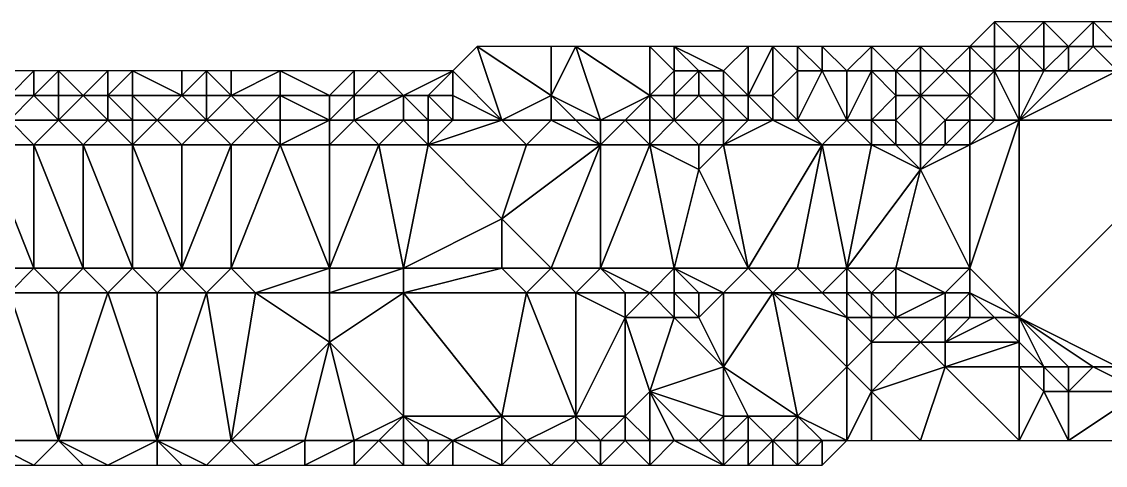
# Model space of a CAD drawing. Extents: x 2717.4 to 2787.5, y 1162.3 to 1174.9.
# Drawn here: x 2763.86 to 2778.82, y 1162.29 to 1168.41 of the extents above; entities that cross this region are included whole.
import ezdxf

# ---------------------------------------------------------------- set-up
doc = ezdxf.new("R2010")
doc.units = 0

msp = doc.modelspace()

# ---------------------------------------------------------------- linework, layer by layer
for points in [[(2776.95, 1168.07, 594.469), (2777.29, 1168.07, 595.691), (2777.29, 1168.41, 595.75)], [(2777.29, 1168.41, 595.75), (2777.63, 1168.07, 594.479), (2777.97, 1168.41, 595.754)], [(2777.29, 1168.41, 595.75), (2777.29, 1168.07, 595.691), (2777.63, 1168.07, 594.479)], [(2777.63, 1168.07, 594.479), (2777.97, 1168.07, 595.706), (2777.97, 1168.41, 595.754)], [(2778.31, 1168.07, 595.734), (2778.65, 1168.41, 595.749), (2777.97, 1168.41, 595.754)], [(2777.97, 1168.41, 595.754), (2777.97, 1168.07, 595.706), (2778.31, 1168.07, 595.734)], [(2778.31, 1168.07, 595.734), (2778.65, 1168.07, 595.763), (2778.65, 1168.41, 595.749)], [(2778.99, 1168.41, 595.746), (2778.65, 1168.41, 595.749), (2778.99, 1168.07, 594.558)], [(2778.65, 1168.41, 595.749), (2778.65, 1168.07, 595.763), (2778.99, 1168.07, 594.558)], [(2769.81, 1167.73, 595.732), (2770.49, 1167.05, 595.759), (2770.15, 1168.07, 595.798)], [(2770.15, 1168.07, 595.798), (2771.17, 1167.39, 595.971), (2771.17, 1168.07, 595.984)], [(2770.49, 1167.05, 595.759), (2771.17, 1167.39, 595.971), (2770.15, 1168.07, 595.798)], [(2771.17, 1168.07, 595.984), (2771.17, 1167.39, 595.971), (2771.51, 1168.07, 595.964)], [(2771.51, 1168.07, 595.964), (2771.17, 1167.39, 595.971), (2771.85, 1167.05, 595.959)], [(2771.51, 1168.07, 595.964), (2772.53, 1167.39, 595.961), (2772.53, 1168.07, 595.952)], [(2771.51, 1168.07, 595.964), (2771.85, 1167.05, 595.959), (2772.53, 1167.39, 595.961)], [(2772.53, 1168.07, 595.952), (2772.87, 1167.73, 595.956), (2772.87, 1168.07, 596.435)], [(2772.53, 1167.39, 595.961), (2772.87, 1167.73, 595.956), (2772.53, 1168.07, 595.952)], [(2772.87, 1168.07, 596.435), (2773.55, 1167.73, 596.424), (2773.89, 1168.07, 596.413)], [(2772.87, 1168.07, 596.435), (2773.21, 1167.73, 596.429), (2773.55, 1167.73, 596.424)], [(2772.87, 1168.07, 596.435), (2772.87, 1167.73, 595.956), (2773.21, 1167.73, 596.429)], [(2773.89, 1168.07, 596.413), (2773.55, 1167.73, 596.424), (2773.89, 1167.39, 596.428)], [(2774.23, 1168.07, 596.4), (2773.89, 1168.07, 596.413), (2773.89, 1167.39, 596.428)], [(2773.89, 1167.39, 596.428), (2774.23, 1167.39, 596.419), (2774.23, 1168.07, 596.4)], [(2774.23, 1168.07, 596.4), (2774.57, 1167.73, 595.276), (2774.57, 1168.07, 594.428)], [(2774.23, 1168.07, 596.4), (2774.23, 1167.39, 596.419), (2774.57, 1167.73, 595.276)], [(2774.57, 1168.07, 594.428), (2774.57, 1167.73, 595.276), (2774.91, 1167.73, 595.29)], [(2774.57, 1168.07, 594.428), (2774.91, 1167.73, 595.29), (2774.91, 1168.07, 594.429)], [(2774.91, 1167.73, 595.29), (2775.25, 1167.73, 595.312), (2774.91, 1168.07, 594.429)], [(2774.91, 1168.07, 594.429), (2775.25, 1167.73, 595.312), (2775.59, 1168.07, 594.431)], [(2775.59, 1168.07, 594.431), (2775.25, 1167.73, 595.312), (2775.59, 1167.73, 595.511)], [(2775.59, 1168.07, 594.431), (2775.59, 1167.73, 595.511), (2775.93, 1167.73, 595.711)], [(2775.59, 1168.07, 594.431), (2775.93, 1167.73, 595.711), (2776.27, 1168.07, 594.444)], [(2775.93, 1167.73, 595.711), (2776.27, 1167.73, 595.51), (2776.27, 1168.07, 594.444)], [(2776.27, 1168.07, 594.444), (2776.61, 1167.73, 595.485), (2776.95, 1168.07, 594.469)], [(2776.27, 1168.07, 594.444), (2776.27, 1167.73, 595.51), (2776.61, 1167.73, 595.485)], [(2776.61, 1167.73, 595.485), (2776.95, 1167.73, 595.35), (2776.95, 1168.07, 594.469)], [(2777.29, 1167.73, 597.455), (2777.29, 1168.07, 595.691), (2776.95, 1168.07, 594.469)], [(2776.95, 1168.07, 594.469), (2776.95, 1167.73, 595.35), (2777.29, 1167.73, 597.455)], [(2777.63, 1168.07, 594.479), (2777.29, 1168.07, 595.691), (2777.29, 1167.73, 597.455)], [(2777.29, 1167.73, 597.455), (2777.63, 1167.73, 597.461), (2777.63, 1168.07, 594.479)], [(2777.63, 1168.07, 594.479), (2777.63, 1167.73, 597.461), (2777.97, 1167.73, 594.583)], [(2777.97, 1167.73, 594.583), (2777.97, 1168.07, 595.706), (2777.63, 1168.07, 594.479)], [(2778.31, 1167.73, 597.472), (2778.31, 1168.07, 595.734), (2777.97, 1167.73, 594.583)], [(2778.31, 1168.07, 595.734), (2777.97, 1168.07, 595.706), (2777.97, 1167.73, 594.583)], [(2778.31, 1167.73, 597.472), (2778.65, 1168.07, 595.763), (2778.31, 1168.07, 595.734)], [(2778.99, 1167.73, 597.484), (2778.65, 1168.07, 595.763), (2778.31, 1167.73, 597.472)], [(2778.99, 1168.07, 594.558), (2778.65, 1168.07, 595.763), (2778.99, 1167.73, 597.484)], [(2763.69, 1167.39, 595.174), (2764.03, 1167.73, 595.581), (2763.35, 1167.73, 595.579)], [(2763.69, 1167.39, 595.174), (2764.03, 1167.39, 595.572), (2764.03, 1167.73, 595.581)], [(2764.03, 1167.73, 595.581), (2764.03, 1167.39, 595.572), (2764.37, 1167.73, 595.586)], [(2764.03, 1167.39, 595.572), (2764.37, 1167.39, 595.2), (2764.37, 1167.73, 595.586)], [(2764.37, 1167.73, 595.586), (2764.37, 1167.39, 595.2), (2764.71, 1167.39, 595.181)], [(2764.37, 1167.73, 595.586), (2764.71, 1167.39, 595.181), (2765.05, 1167.73, 595.593)], [(2765.05, 1167.73, 595.593), (2764.71, 1167.39, 595.181), (2765.05, 1167.39, 595.59)], [(2765.39, 1167.73, 595.595), (2765.05, 1167.73, 595.593), (2765.05, 1167.39, 595.59)], [(2765.05, 1167.39, 595.59), (2765.39, 1167.39, 595.591), (2765.39, 1167.73, 595.595)], [(2765.39, 1167.39, 595.591), (2766.07, 1167.39, 595.594), (2765.39, 1167.73, 595.595)], [(2766.07, 1167.39, 595.594), (2766.07, 1167.73, 595.598), (2765.39, 1167.73, 595.595)], [(2766.41, 1167.73, 595.599), (2766.07, 1167.39, 595.594), (2766.41, 1167.39, 595.595)], [(2766.41, 1167.73, 595.599), (2766.07, 1167.73, 595.598), (2766.07, 1167.39, 595.594)], [(2766.41, 1167.39, 595.595), (2766.75, 1167.39, 595.596), (2766.41, 1167.73, 595.599)], [(2766.75, 1167.39, 595.596), (2766.75, 1167.73, 595.601), (2766.41, 1167.73, 595.599)], [(2766.75, 1167.39, 595.596), (2767.43, 1167.39, 595.571), (2767.43, 1167.73, 595.579)], [(2767.43, 1167.73, 595.579), (2766.75, 1167.73, 595.601), (2766.75, 1167.39, 595.596)], [(2767.43, 1167.39, 595.571), (2768.11, 1167.39, 595.564), (2767.43, 1167.73, 595.579)], [(2767.43, 1167.73, 595.579), (2768.11, 1167.39, 595.564), (2768.45, 1167.73, 595.574)], [(2768.45, 1167.73, 595.574), (2768.11, 1167.39, 595.564), (2768.45, 1167.39, 595.57)], [(2768.45, 1167.73, 595.574), (2768.45, 1167.39, 595.57), (2768.79, 1167.73, 595.58)], [(2768.79, 1167.73, 595.58), (2768.45, 1167.39, 595.57), (2769.13, 1167.39, 595.621)], [(2768.79, 1167.73, 595.58), (2769.13, 1167.39, 595.621), (2769.81, 1167.73, 595.732)], [(2769.13, 1167.39, 595.621), (2769.47, 1167.39, 595.667), (2769.81, 1167.73, 595.732)], [(2769.47, 1167.39, 595.667), (2769.81, 1167.39, 595.728), (2769.81, 1167.73, 595.732)], [(2769.81, 1167.73, 595.732), (2769.81, 1167.39, 595.728), (2770.49, 1167.05, 595.759)], [(2772.87, 1167.39, 595.958), (2772.87, 1167.73, 595.956), (2772.53, 1167.39, 595.961)], [(2773.21, 1167.73, 596.429), (2772.87, 1167.73, 595.956), (2772.87, 1167.39, 595.958)], [(2773.21, 1167.73, 596.429), (2772.87, 1167.39, 595.958), (2773.21, 1167.39, 595.303)], [(2773.21, 1167.73, 596.429), (2773.21, 1167.39, 595.303), (2773.55, 1167.39, 595.313)], [(2773.55, 1167.73, 596.424), (2773.21, 1167.73, 596.429), (2773.55, 1167.39, 595.313)], [(2773.89, 1167.39, 596.428), (2773.55, 1167.73, 596.424), (2773.55, 1167.39, 595.313)], [(2774.57, 1167.73, 595.276), (2774.23, 1167.39, 596.419), (2774.57, 1167.05, 595.268)], [(2775.25, 1167.05, 595.3), (2774.91, 1167.73, 595.29), (2774.57, 1167.05, 595.268)], [(2774.91, 1167.73, 595.29), (2774.57, 1167.73, 595.276), (2774.57, 1167.05, 595.268)], [(2775.25, 1167.05, 595.3), (2775.25, 1167.73, 595.312), (2774.91, 1167.73, 595.29)], [(2775.59, 1167.05, 595.502), (2775.59, 1167.73, 595.511), (2775.25, 1167.05, 595.3)], [(2775.59, 1167.73, 595.511), (2775.25, 1167.73, 595.312), (2775.25, 1167.05, 595.3)], [(2775.59, 1167.73, 595.511), (2775.93, 1167.39, 595.691), (2775.93, 1167.73, 595.711)], [(2775.59, 1167.05, 595.502), (2775.93, 1167.39, 595.691), (2775.59, 1167.73, 595.511)], [(2776.27, 1167.39, 595.576), (2776.27, 1167.73, 595.51), (2775.93, 1167.73, 595.711)], [(2775.93, 1167.39, 595.691), (2776.27, 1167.39, 595.576), (2775.93, 1167.73, 595.711)], [(2776.61, 1167.73, 595.485), (2776.27, 1167.39, 595.576), (2776.95, 1167.39, 595.379)], [(2776.61, 1167.73, 595.485), (2776.27, 1167.73, 595.51), (2776.27, 1167.39, 595.576)], [(2776.95, 1167.39, 595.379), (2776.95, 1167.73, 595.35), (2776.61, 1167.73, 595.485)], [(2777.29, 1167.73, 597.455), (2776.95, 1167.73, 595.35), (2776.95, 1167.39, 595.379)], [(2776.95, 1167.39, 595.379), (2777.29, 1167.05, 597.469), (2777.29, 1167.73, 597.455)], [(2777.63, 1167.05, 597.475), (2777.63, 1167.73, 597.461), (2777.29, 1167.73, 597.455)], [(2777.29, 1167.73, 597.455), (2777.29, 1167.05, 597.469), (2777.63, 1167.05, 597.475)], [(2777.97, 1167.73, 594.583), (2777.63, 1167.73, 597.461), (2777.63, 1167.05, 597.475)], [(2778.31, 1167.73, 597.472), (2777.63, 1167.05, 597.475), (2778.99, 1167.73, 597.484)], [(2777.97, 1167.73, 594.583), (2777.63, 1167.05, 597.475), (2778.31, 1167.73, 597.472)], [(2777.63, 1167.05, 597.475), (2780.35, 1167.05, 597.523), (2778.99, 1167.73, 597.484)], [(2764.37, 1167.05, 595.193), (2764.03, 1167.39, 595.572), (2763.69, 1167.05, 595.276)], [(2763.69, 1167.05, 595.276), (2764.03, 1167.39, 595.572), (2763.69, 1167.39, 595.174)], [(2764.37, 1167.05, 595.193), (2764.37, 1167.39, 595.2), (2764.03, 1167.39, 595.572)], [(2765.05, 1167.05, 595.172), (2764.71, 1167.39, 595.181), (2764.37, 1167.05, 595.193)], [(2764.71, 1167.39, 595.181), (2764.37, 1167.39, 595.2), (2764.37, 1167.05, 595.193)], [(2765.05, 1167.39, 595.59), (2764.71, 1167.39, 595.181), (2765.05, 1167.05, 595.172)], [(2765.39, 1167.05, 595.174), (2765.05, 1167.39, 595.59), (2765.05, 1167.05, 595.172)], [(2765.39, 1167.05, 595.174), (2765.39, 1167.39, 595.591), (2765.05, 1167.39, 595.59)], [(2765.73, 1167.05, 595.187), (2766.07, 1167.39, 595.594), (2765.39, 1167.39, 595.591)], [(2765.73, 1167.05, 595.187), (2765.39, 1167.39, 595.591), (2765.39, 1167.05, 595.174)], [(2766.41, 1167.05, 595.184), (2766.07, 1167.39, 595.594), (2765.73, 1167.05, 595.187)], [(2766.41, 1167.39, 595.595), (2766.07, 1167.39, 595.594), (2766.41, 1167.05, 595.184)], [(2767.09, 1167.05, 595.223), (2766.75, 1167.39, 595.596), (2766.41, 1167.05, 595.184)], [(2766.41, 1167.05, 595.184), (2766.75, 1167.39, 595.596), (2766.41, 1167.39, 595.595)], [(2767.09, 1167.05, 595.223), (2767.43, 1167.39, 595.571), (2766.75, 1167.39, 595.596)], [(2767.43, 1167.05, 595.228), (2767.43, 1167.39, 595.571), (2767.09, 1167.05, 595.223)], [(2768.11, 1167.05, 595.239), (2768.11, 1167.39, 595.564), (2767.43, 1167.39, 595.571)], [(2768.11, 1167.05, 595.239), (2767.43, 1167.39, 595.571), (2767.43, 1167.05, 595.228)], [(2768.45, 1167.05, 595.244), (2768.45, 1167.39, 595.57), (2768.11, 1167.05, 595.239)], [(2768.45, 1167.39, 595.57), (2768.11, 1167.39, 595.564), (2768.11, 1167.05, 595.239)], [(2769.13, 1167.05, 595.237), (2769.13, 1167.39, 595.621), (2768.45, 1167.05, 595.244)], [(2769.13, 1167.39, 595.621), (2768.45, 1167.39, 595.57), (2768.45, 1167.05, 595.244)], [(2769.47, 1167.05, 595.986), (2769.47, 1167.39, 595.667), (2769.13, 1167.39, 595.621)], [(2769.47, 1167.05, 595.986), (2769.13, 1167.39, 595.621), (2769.13, 1167.05, 595.237)], [(2769.81, 1167.05, 595.91), (2769.47, 1167.39, 595.667), (2769.47, 1167.05, 595.986)], [(2769.81, 1167.05, 595.91), (2769.81, 1167.39, 595.728), (2769.47, 1167.39, 595.667)], [(2770.49, 1167.05, 595.759), (2769.81, 1167.39, 595.728), (2769.81, 1167.05, 595.91)], [(2771.17, 1167.05, 595.607), (2771.17, 1167.39, 595.971), (2770.49, 1167.05, 595.759)], [(2771.17, 1167.05, 595.607), (2771.51, 1167.05, 595.923), (2771.17, 1167.39, 595.971)], [(2771.17, 1167.39, 595.971), (2771.51, 1167.05, 595.923), (2771.85, 1167.05, 595.959)], [(2772.53, 1167.39, 595.961), (2771.85, 1167.05, 595.959), (2772.19, 1167.05, 595.664)], [(2772.53, 1167.05, 596.702), (2772.53, 1167.39, 595.961), (2772.19, 1167.05, 595.664)], [(2772.87, 1167.05, 595.296), (2772.53, 1167.39, 595.961), (2772.53, 1167.05, 596.702)], [(2772.87, 1167.05, 595.296), (2772.87, 1167.39, 595.958), (2772.53, 1167.39, 595.961)], [(2773.21, 1167.39, 595.303), (2772.87, 1167.39, 595.958), (2772.87, 1167.05, 595.296)], [(2773.55, 1167.05, 595.362), (2773.21, 1167.39, 595.303), (2772.87, 1167.05, 595.296)], [(2773.55, 1167.39, 595.313), (2773.21, 1167.39, 595.303), (2773.55, 1167.05, 595.362)], [(2773.55, 1167.39, 595.313), (2773.55, 1167.05, 595.362), (2773.89, 1167.05, 595.422)], [(2773.89, 1167.39, 596.428), (2773.55, 1167.39, 595.313), (2773.89, 1167.05, 595.422)], [(2774.23, 1167.05, 596.44), (2773.89, 1167.39, 596.428), (2773.89, 1167.05, 595.422)], [(2774.23, 1167.05, 596.44), (2774.23, 1167.39, 596.419), (2773.89, 1167.39, 596.428)], [(2774.57, 1167.05, 595.268), (2774.23, 1167.39, 596.419), (2774.23, 1167.05, 596.44)], [(2775.93, 1167.05, 595.448), (2775.93, 1167.39, 595.691), (2775.59, 1167.05, 595.502)], [(2776.27, 1166.71, 595.619), (2776.27, 1167.39, 595.576), (2775.93, 1167.05, 595.448)], [(2775.93, 1167.05, 595.448), (2776.27, 1167.39, 595.576), (2775.93, 1167.39, 595.691)], [(2776.27, 1167.39, 595.576), (2776.61, 1167.05, 595.45), (2776.95, 1167.39, 595.379)], [(2776.27, 1166.71, 595.619), (2776.61, 1167.05, 595.45), (2776.27, 1167.39, 595.576)], [(2776.95, 1167.39, 595.379), (2776.61, 1167.05, 595.45), (2776.95, 1167.05, 595.415)], [(2776.95, 1167.05, 595.415), (2777.29, 1167.05, 597.469), (2776.95, 1167.39, 595.379)], [(2763.35, 1166.71, 597.212), (2764.03, 1166.71, 597.226), (2763.69, 1167.05, 595.276)], [(2764.03, 1166.71, 597.226), (2764.37, 1167.05, 595.193), (2763.69, 1167.05, 595.276)], [(2764.03, 1166.71, 597.226), (2764.71, 1166.71, 597.239), (2764.37, 1167.05, 595.193)], [(2764.71, 1166.71, 597.239), (2765.05, 1167.05, 595.172), (2764.37, 1167.05, 595.193)], [(2764.71, 1166.71, 597.239), (2765.39, 1166.71, 597.253), (2765.05, 1167.05, 595.172)], [(2765.39, 1166.71, 597.253), (2765.39, 1167.05, 595.174), (2765.05, 1167.05, 595.172)], [(2765.39, 1166.71, 597.253), (2766.07, 1166.71, 597.267), (2765.73, 1167.05, 595.187)], [(2765.39, 1166.71, 597.253), (2765.73, 1167.05, 595.187), (2765.39, 1167.05, 595.174)], [(2766.07, 1166.71, 597.267), (2766.41, 1167.05, 595.184), (2765.73, 1167.05, 595.187)], [(2766.07, 1166.71, 597.267), (2766.75, 1166.71, 597.28), (2766.41, 1167.05, 595.184)], [(2766.75, 1166.71, 597.28), (2767.09, 1167.05, 595.223), (2766.41, 1167.05, 595.184)], [(2766.75, 1166.71, 597.28), (2767.43, 1166.71, 597.294), (2767.09, 1167.05, 595.223)], [(2767.43, 1166.71, 597.294), (2767.43, 1167.05, 595.228), (2767.09, 1167.05, 595.223)], [(2767.43, 1166.71, 597.294), (2768.11, 1167.05, 595.239), (2767.43, 1167.05, 595.228)], [(2767.43, 1166.71, 597.294), (2768.11, 1166.71, 597.308), (2768.11, 1167.05, 595.239)], [(2768.11, 1166.71, 597.308), (2768.45, 1167.05, 595.244), (2768.11, 1167.05, 595.239)], [(2768.11, 1166.71, 597.308), (2768.79, 1166.71, 597.326), (2768.45, 1167.05, 595.244)], [(2768.79, 1166.71, 597.326), (2769.13, 1167.05, 595.237), (2768.45, 1167.05, 595.244)], [(2768.79, 1166.71, 597.326), (2769.47, 1166.71, 597.345), (2769.13, 1167.05, 595.237)], [(2769.47, 1166.71, 597.345), (2769.47, 1167.05, 595.986), (2769.13, 1167.05, 595.237)], [(2770.49, 1167.05, 595.759), (2769.81, 1167.05, 595.91), (2769.47, 1166.71, 597.345)], [(2770.83, 1166.71, 597.361), (2770.49, 1167.05, 595.759), (2769.47, 1166.71, 597.345)], [(2769.81, 1167.05, 595.91), (2769.47, 1167.05, 595.986), (2769.47, 1166.71, 597.345)], [(2771.17, 1167.05, 595.607), (2770.49, 1167.05, 595.759), (2770.83, 1166.71, 597.361)], [(2771.17, 1167.05, 595.607), (2770.83, 1166.71, 597.361), (2771.85, 1166.71, 597.377)], [(2771.85, 1166.71, 597.377), (2771.51, 1167.05, 595.923), (2771.17, 1167.05, 595.607)], [(2771.85, 1167.05, 595.959), (2771.51, 1167.05, 595.923), (2771.85, 1166.71, 597.377)], [(2772.19, 1167.05, 595.664), (2771.85, 1166.71, 597.377), (2772.53, 1166.71, 597.394)], [(2772.19, 1167.05, 595.664), (2771.85, 1167.05, 595.959), (2771.85, 1166.71, 597.377)], [(2772.53, 1166.71, 597.394), (2772.53, 1167.05, 596.702), (2772.19, 1167.05, 595.664)], [(2772.87, 1167.05, 595.296), (2772.53, 1167.05, 596.702), (2772.53, 1166.71, 597.394)], [(2772.53, 1166.71, 597.394), (2773.21, 1166.71, 597.406), (2772.87, 1167.05, 595.296)], [(2773.21, 1166.71, 597.406), (2773.55, 1167.05, 595.362), (2772.87, 1167.05, 595.296)], [(2773.55, 1166.71, 597.412), (2773.55, 1167.05, 595.362), (2773.21, 1166.71, 597.406)], [(2773.89, 1167.05, 595.422), (2773.55, 1167.05, 595.362), (2773.55, 1166.71, 597.412)], [(2774.23, 1167.05, 596.44), (2773.55, 1166.71, 597.412), (2774.91, 1166.71, 597.435)], [(2773.89, 1167.05, 595.422), (2773.55, 1166.71, 597.412), (2774.23, 1167.05, 596.44)], [(2774.57, 1167.05, 595.268), (2774.23, 1167.05, 596.44), (2774.91, 1166.71, 597.435)], [(2775.25, 1167.05, 595.3), (2774.57, 1167.05, 595.268), (2774.91, 1166.71, 597.435)], [(2775.25, 1167.05, 595.3), (2774.91, 1166.71, 597.435), (2775.59, 1166.71, 597.447)], [(2775.59, 1166.71, 597.447), (2775.59, 1167.05, 595.502), (2775.25, 1167.05, 595.3)], [(2775.93, 1166.71, 597.453), (2775.93, 1167.05, 595.448), (2775.59, 1167.05, 595.502)], [(2775.59, 1166.71, 597.447), (2775.93, 1166.71, 597.453), (2775.59, 1167.05, 595.502)], [(2776.27, 1166.71, 595.619), (2775.93, 1167.05, 595.448), (2775.93, 1166.71, 597.453)], [(2776.61, 1166.71, 597.465), (2776.61, 1167.05, 595.45), (2776.27, 1166.71, 595.619)], [(2776.95, 1167.05, 595.415), (2776.61, 1167.05, 595.45), (2776.61, 1166.71, 597.465)], [(2776.95, 1167.05, 595.415), (2776.61, 1166.71, 597.465), (2776.95, 1166.71, 597.471)], [(2777.63, 1164.33, 597.534), (2777.63, 1167.05, 597.475), (2776.95, 1165.01, 597.508)], [(2777.63, 1167.05, 597.475), (2776.95, 1166.71, 597.471), (2776.95, 1165.01, 597.508)], [(2776.95, 1166.71, 597.471), (2777.29, 1167.05, 597.469), (2776.95, 1167.05, 595.415)], [(2777.63, 1167.05, 597.475), (2777.29, 1167.05, 597.469), (2776.95, 1166.71, 597.471)], [(2777.63, 1164.33, 597.534), (2780.35, 1167.05, 597.523), (2777.63, 1167.05, 597.475)], [(2777.63, 1164.33, 597.534), (2778.99, 1163.65, 597.573), (2780.35, 1167.05, 597.523)], [(2764.03, 1165.01, 597.241), (2763.35, 1166.71, 597.212), (2763.35, 1165.01, 597.225)], [(2764.03, 1165.01, 597.241), (2764.03, 1166.71, 597.226), (2763.35, 1166.71, 597.212)], [(2764.71, 1165.01, 597.255), (2764.03, 1166.71, 597.226), (2764.03, 1165.01, 597.241)], [(2764.71, 1165.01, 597.255), (2764.71, 1166.71, 597.239), (2764.03, 1166.71, 597.226)], [(2765.39, 1165.01, 597.269), (2764.71, 1166.71, 597.239), (2764.71, 1165.01, 597.255)], [(2765.39, 1165.01, 597.269), (2765.39, 1166.71, 597.253), (2764.71, 1166.71, 597.239)], [(2766.07, 1165.01, 597.283), (2766.07, 1166.71, 597.267), (2765.39, 1166.71, 597.253)], [(2766.07, 1165.01, 597.283), (2765.39, 1166.71, 597.253), (2765.39, 1165.01, 597.269)], [(2766.07, 1165.01, 597.283), (2766.75, 1165.01, 597.297), (2766.75, 1166.71, 597.28)], [(2766.07, 1165.01, 597.283), (2766.75, 1166.71, 597.28), (2766.07, 1166.71, 597.267)], [(2767.43, 1166.71, 597.294), (2766.75, 1165.01, 597.297), (2768.11, 1165.01, 597.325)], [(2766.75, 1166.71, 597.28), (2766.75, 1165.01, 597.297), (2767.43, 1166.71, 597.294)], [(2768.11, 1165.01, 597.325), (2768.11, 1166.71, 597.308), (2767.43, 1166.71, 597.294)], [(2768.11, 1165.01, 597.325), (2768.79, 1166.71, 597.326), (2768.11, 1166.71, 597.308)], [(2769.13, 1165.01, 597.356), (2768.79, 1166.71, 597.326), (2768.11, 1165.01, 597.325)], [(2769.13, 1165.01, 597.356), (2769.47, 1166.71, 597.345), (2768.79, 1166.71, 597.326)], [(2770.49, 1165.69, 597.379), (2769.47, 1166.71, 597.345), (2769.13, 1165.01, 597.356)], [(2770.83, 1166.71, 597.361), (2769.47, 1166.71, 597.345), (2770.49, 1165.69, 597.379)], [(2771.17, 1165.01, 597.408), (2771.85, 1166.71, 597.377), (2770.49, 1165.69, 597.379)], [(2771.85, 1166.71, 597.377), (2770.83, 1166.71, 597.361), (2770.49, 1165.69, 597.379)], [(2771.85, 1165.01, 597.42), (2771.85, 1166.71, 597.377), (2771.17, 1165.01, 597.408)], [(2772.53, 1166.71, 597.394), (2771.85, 1166.71, 597.377), (2771.85, 1165.01, 597.42)], [(2771.85, 1165.01, 597.42), (2772.87, 1165.01, 597.437), (2772.53, 1166.71, 597.394)], [(2772.53, 1166.71, 597.394), (2772.87, 1165.01, 597.437), (2773.21, 1166.37, 597.413)], [(2773.21, 1166.37, 597.413), (2773.21, 1166.71, 597.406), (2772.53, 1166.71, 597.394)], [(2773.89, 1165.01, 597.455), (2773.55, 1166.71, 597.412), (2773.21, 1166.37, 597.413)], [(2773.21, 1166.37, 597.413), (2773.55, 1166.71, 597.412), (2773.21, 1166.71, 597.406)], [(2774.91, 1166.71, 597.435), (2773.55, 1166.71, 597.412), (2773.89, 1165.01, 597.455)], [(2774.57, 1165.01, 597.467), (2774.91, 1166.71, 597.435), (2773.89, 1165.01, 597.455)], [(2775.25, 1165.01, 597.478), (2774.91, 1166.71, 597.435), (2774.57, 1165.01, 597.467)], [(2775.59, 1166.71, 597.447), (2774.91, 1166.71, 597.435), (2775.25, 1165.01, 597.478)], [(2775.25, 1165.01, 597.478), (2776.27, 1166.37, 597.466), (2775.59, 1166.71, 597.447)], [(2776.27, 1166.37, 597.466), (2775.93, 1166.71, 597.453), (2775.59, 1166.71, 597.447)], [(2776.27, 1166.71, 595.619), (2775.93, 1166.71, 597.453), (2776.27, 1166.37, 597.466)], [(2776.95, 1166.71, 597.471), (2776.27, 1166.37, 597.466), (2776.95, 1165.01, 597.508)], [(2776.27, 1166.37, 597.466), (2776.61, 1166.71, 597.465), (2776.27, 1166.71, 595.619)], [(2776.95, 1166.71, 597.471), (2776.61, 1166.71, 597.465), (2776.27, 1166.37, 597.466)], [(2773.21, 1166.37, 597.413), (2772.87, 1165.01, 597.437), (2773.89, 1165.01, 597.455)], [(2775.25, 1165.01, 597.478), (2775.93, 1165.01, 597.49), (2776.27, 1166.37, 597.466)], [(2776.27, 1166.37, 597.466), (2775.93, 1165.01, 597.49), (2776.95, 1165.01, 597.508)], [(2769.13, 1165.01, 597.356), (2770.49, 1165.01, 597.394), (2770.49, 1165.69, 597.379)], [(2770.49, 1165.69, 597.379), (2770.49, 1165.01, 597.394), (2771.17, 1165.01, 597.408)], [(2763.69, 1164.67, 595.161), (2764.03, 1165.01, 597.241), (2763.35, 1165.01, 597.225)], [(2763.69, 1164.67, 595.161), (2764.37, 1164.67, 595.16), (2764.03, 1165.01, 597.241)], [(2764.37, 1164.67, 595.16), (2764.71, 1165.01, 597.255), (2764.03, 1165.01, 597.241)], [(2764.37, 1164.67, 595.16), (2765.05, 1164.67, 595.169), (2764.71, 1165.01, 597.255)], [(2765.05, 1164.67, 595.169), (2765.39, 1165.01, 597.269), (2764.71, 1165.01, 597.255)], [(2765.05, 1164.67, 595.169), (2765.73, 1164.67, 595.187), (2765.39, 1165.01, 597.269)], [(2765.73, 1164.67, 595.187), (2766.07, 1165.01, 597.283), (2765.39, 1165.01, 597.269)], [(2765.73, 1164.67, 595.187), (2766.41, 1164.67, 595.203), (2766.07, 1165.01, 597.283)], [(2766.41, 1164.67, 595.203), (2766.75, 1165.01, 597.297), (2766.07, 1165.01, 597.283)], [(2766.41, 1164.67, 595.203), (2767.09, 1164.67, 595.195), (2766.75, 1165.01, 597.297)], [(2766.75, 1165.01, 597.297), (2767.09, 1164.67, 595.195), (2768.11, 1165.01, 597.325)], [(2768.11, 1165.01, 597.325), (2767.09, 1164.67, 595.195), (2768.11, 1164.67, 595.184)], [(2768.11, 1164.67, 595.184), (2769.13, 1165.01, 597.356), (2768.11, 1165.01, 597.325)], [(2768.11, 1164.67, 595.184), (2769.13, 1164.67, 595.257), (2769.13, 1165.01, 597.356)], [(2770.83, 1164.67, 595.288), (2770.49, 1165.01, 597.394), (2769.13, 1164.67, 595.257)], [(2769.13, 1164.67, 595.257), (2770.49, 1165.01, 597.394), (2769.13, 1165.01, 597.356)], [(2771.17, 1165.01, 597.408), (2770.49, 1165.01, 597.394), (2770.83, 1164.67, 595.288)], [(2771.17, 1165.01, 597.408), (2770.83, 1164.67, 595.288), (2771.51, 1164.67, 595.326)], [(2771.85, 1165.01, 597.42), (2771.17, 1165.01, 597.408), (2771.51, 1164.67, 595.326)], [(2771.51, 1164.67, 595.326), (2772.19, 1164.67, 595.328), (2771.85, 1165.01, 597.42)], [(2771.85, 1165.01, 597.42), (2772.19, 1164.67, 595.328), (2772.53, 1164.67, 595.31)], [(2772.53, 1164.67, 595.31), (2772.87, 1165.01, 597.437), (2771.85, 1165.01, 597.42)], [(2772.53, 1164.67, 595.31), (2772.87, 1164.67, 595.367), (2772.87, 1165.01, 597.437)], [(2772.87, 1165.01, 597.437), (2773.55, 1164.67, 595.25), (2773.89, 1165.01, 597.455)], [(2772.87, 1165.01, 597.437), (2773.21, 1164.67, 595.258), (2773.55, 1164.67, 595.25)], [(2772.87, 1164.67, 595.367), (2773.21, 1164.67, 595.258), (2772.87, 1165.01, 597.437)], [(2773.89, 1165.01, 597.455), (2773.55, 1164.67, 595.25), (2774.23, 1164.67, 595.296)], [(2774.57, 1165.01, 597.467), (2773.89, 1165.01, 597.455), (2774.23, 1164.67, 595.296)], [(2774.57, 1165.01, 597.467), (2774.23, 1164.67, 595.296), (2774.91, 1164.67, 595.326)], [(2775.25, 1165.01, 597.478), (2774.57, 1165.01, 597.467), (2774.91, 1164.67, 595.326)], [(2775.25, 1164.67, 623.941), (2775.25, 1165.01, 597.478), (2774.91, 1164.67, 595.326)], [(2775.59, 1164.67, 623.952), (2775.93, 1165.01, 597.49), (2775.25, 1165.01, 597.478)], [(2775.25, 1164.67, 623.941), (2775.59, 1164.67, 623.952), (2775.25, 1165.01, 597.478)], [(2775.59, 1164.67, 623.952), (2775.93, 1164.67, 623.925), (2775.93, 1165.01, 597.49)], [(2776.95, 1165.01, 597.508), (2775.93, 1165.01, 597.49), (2776.61, 1164.67, 623.942)], [(2775.93, 1165.01, 597.49), (2775.93, 1164.67, 623.925), (2776.61, 1164.67, 623.942)], [(2776.95, 1165.01, 597.508), (2776.61, 1164.67, 623.942), (2776.95, 1164.67, 623.951)], [(2777.63, 1164.33, 597.534), (2776.95, 1165.01, 597.508), (2776.95, 1164.67, 623.951)], [(2763.35, 1162.63, 595.125), (2764.37, 1162.63, 595.159), (2763.69, 1164.67, 595.161)], [(2763.69, 1164.67, 595.161), (2764.37, 1162.63, 595.159), (2764.37, 1164.67, 595.16)], [(2764.37, 1162.63, 595.159), (2765.73, 1162.63, 595.191), (2765.05, 1164.67, 595.169)], [(2764.37, 1164.67, 595.16), (2764.37, 1162.63, 595.159), (2765.05, 1164.67, 595.169)], [(2765.05, 1164.67, 595.169), (2765.73, 1162.63, 595.191), (2765.73, 1164.67, 595.187)], [(2765.73, 1162.63, 595.191), (2766.41, 1164.67, 595.203), (2765.73, 1164.67, 595.187)], [(2766.75, 1162.63, 595.21), (2766.41, 1164.67, 595.203), (2765.73, 1162.63, 595.191)], [(2766.75, 1162.63, 595.21), (2767.09, 1164.67, 595.195), (2766.41, 1164.67, 595.203)], [(2768.11, 1163.99, 595.257), (2767.09, 1164.67, 595.195), (2766.75, 1162.63, 595.21)], [(2768.11, 1164.67, 595.184), (2767.09, 1164.67, 595.195), (2768.11, 1163.99, 595.257)], [(2768.11, 1164.67, 595.184), (2768.11, 1163.99, 595.257), (2769.13, 1164.67, 595.257)], [(2769.13, 1164.67, 595.257), (2768.11, 1163.99, 595.257), (2769.13, 1162.97, 595.244)], [(2769.13, 1164.67, 595.257), (2770.49, 1162.97, 595.26), (2770.83, 1164.67, 595.288)], [(2769.13, 1164.67, 595.257), (2769.13, 1162.97, 595.244), (2770.49, 1162.97, 595.26)], [(2770.83, 1164.67, 595.288), (2770.49, 1162.97, 595.26), (2771.51, 1162.97, 595.287)], [(2770.83, 1164.67, 595.288), (2771.51, 1162.97, 595.287), (2771.51, 1164.67, 595.326)], [(2772.19, 1164.33, 595.31), (2772.19, 1164.67, 595.328), (2771.51, 1164.67, 595.326)], [(2771.51, 1164.67, 595.326), (2771.51, 1162.97, 595.287), (2772.19, 1164.33, 595.31)], [(2772.53, 1164.67, 595.31), (2772.19, 1164.67, 595.328), (2772.19, 1164.33, 595.31)], [(2772.19, 1164.33, 595.31), (2772.87, 1164.33, 595.345), (2772.53, 1164.67, 595.31)], [(2772.53, 1164.67, 595.31), (2772.87, 1164.33, 595.345), (2772.87, 1164.67, 595.367)], [(2772.87, 1164.67, 595.367), (2772.87, 1164.33, 595.345), (2773.21, 1164.33, 595.257)], [(2773.21, 1164.33, 595.257), (2773.21, 1164.67, 595.258), (2772.87, 1164.67, 595.367)], [(2773.55, 1164.67, 595.25), (2773.21, 1164.67, 595.258), (2773.21, 1164.33, 595.257)], [(2773.21, 1164.33, 595.257), (2773.55, 1163.65, 595.29), (2773.55, 1164.67, 595.25)], [(2773.55, 1164.67, 595.25), (2773.55, 1163.65, 595.29), (2774.23, 1164.67, 595.296)], [(2774.23, 1164.67, 595.296), (2773.55, 1163.65, 595.29), (2774.57, 1162.97, 595.246)], [(2774.91, 1164.67, 595.326), (2774.23, 1164.67, 595.296), (2775.25, 1164.33, 595.234)], [(2774.23, 1164.67, 595.296), (2775.25, 1163.65, 595.246), (2775.25, 1164.33, 595.234)], [(2774.57, 1162.97, 595.246), (2775.25, 1163.65, 595.246), (2774.23, 1164.67, 595.296)], [(2774.91, 1164.67, 595.326), (2775.25, 1164.33, 595.234), (2775.25, 1164.67, 623.941)], [(2775.25, 1164.33, 595.234), (2775.59, 1164.33, 623.95), (2775.25, 1164.67, 623.941)], [(2775.59, 1164.33, 623.95), (2775.59, 1164.67, 623.952), (2775.25, 1164.67, 623.941)], [(2775.93, 1164.33, 623.925), (2775.59, 1164.67, 623.952), (2775.59, 1164.33, 623.95)], [(2775.93, 1164.33, 623.925), (2775.93, 1164.67, 623.925), (2775.59, 1164.67, 623.952)], [(2776.61, 1164.33, 623.921), (2776.61, 1164.67, 623.942), (2775.93, 1164.33, 623.925)], [(2776.61, 1164.67, 623.942), (2775.93, 1164.67, 623.925), (2775.93, 1164.33, 623.925)], [(2776.95, 1164.67, 623.951), (2776.61, 1164.67, 623.942), (2776.61, 1164.33, 623.921)], [(2776.61, 1164.33, 623.921), (2776.95, 1164.33, 623.938), (2776.95, 1164.67, 623.951)], [(2776.95, 1164.67, 623.951), (2777.29, 1164.33, 624.098), (2777.63, 1164.33, 597.534)], [(2776.95, 1164.67, 623.951), (2776.95, 1164.33, 623.938), (2777.29, 1164.33, 624.098)], [(2771.51, 1162.97, 595.287), (2772.19, 1162.97, 595.29), (2772.19, 1164.33, 595.31)], [(2772.19, 1162.97, 595.29), (2772.53, 1163.31, 595.29), (2772.19, 1164.33, 595.31)], [(2772.53, 1163.31, 595.29), (2772.87, 1164.33, 595.345), (2772.19, 1164.33, 595.31)], [(2772.53, 1163.31, 595.29), (2773.55, 1163.65, 595.29), (2772.87, 1164.33, 595.345)], [(2772.87, 1164.33, 595.345), (2773.55, 1163.65, 595.29), (2773.21, 1164.33, 595.257)], [(2775.25, 1164.33, 595.234), (2775.25, 1163.65, 595.246), (2775.59, 1163.99, 596.061)], [(2775.25, 1164.33, 595.234), (2775.59, 1163.99, 596.061), (2775.59, 1164.33, 623.95)], [(2775.59, 1164.33, 623.95), (2775.59, 1163.99, 596.061), (2775.93, 1164.33, 623.925)], [(2775.93, 1164.33, 623.925), (2775.59, 1163.99, 596.061), (2776.27, 1163.99, 596.081)], [(2776.27, 1163.99, 596.081), (2776.61, 1164.33, 623.921), (2775.93, 1164.33, 623.925)], [(2776.61, 1163.99, 624.067), (2776.61, 1164.33, 623.921), (2776.27, 1163.99, 596.081)], [(2777.63, 1163.99, 623.997), (2777.29, 1164.33, 624.098), (2776.61, 1163.99, 624.067)], [(2776.61, 1163.99, 624.067), (2776.95, 1164.33, 623.938), (2776.61, 1164.33, 623.921)], [(2777.29, 1164.33, 624.098), (2776.95, 1164.33, 623.938), (2776.61, 1163.99, 624.067)], [(2777.63, 1164.33, 597.534), (2777.29, 1164.33, 624.098), (2777.63, 1163.99, 623.997)], [(2777.63, 1164.33, 597.534), (2778.31, 1163.65, 597.561), (2778.65, 1163.65, 596.125)], [(2777.63, 1163.99, 623.997), (2777.97, 1163.65, 597.286), (2777.63, 1164.33, 597.534)], [(2777.97, 1163.65, 597.286), (2778.31, 1163.65, 597.561), (2777.63, 1164.33, 597.534)], [(2778.65, 1163.65, 596.125), (2778.99, 1163.65, 597.573), (2777.63, 1164.33, 597.534)], [(2767.77, 1162.63, 595.232), (2768.11, 1163.99, 595.257), (2766.75, 1162.63, 595.21)], [(2768.45, 1162.63, 595.249), (2768.11, 1163.99, 595.257), (2767.77, 1162.63, 595.232)], [(2769.13, 1162.97, 595.244), (2768.11, 1163.99, 595.257), (2768.45, 1162.63, 595.249)], [(2775.25, 1163.65, 595.246), (2775.59, 1163.31, 596.045), (2775.59, 1163.99, 596.061)], [(2776.27, 1163.99, 596.081), (2775.59, 1163.31, 596.045), (2776.61, 1163.65, 596.063)], [(2775.59, 1163.99, 596.061), (2775.59, 1163.31, 596.045), (2776.27, 1163.99, 596.081)], [(2776.27, 1163.99, 596.081), (2776.61, 1163.65, 596.063), (2776.61, 1163.99, 624.067)], [(2776.61, 1163.99, 624.067), (2776.61, 1163.65, 596.063), (2777.63, 1163.99, 623.997)], [(2776.61, 1163.65, 596.063), (2777.63, 1163.65, 596.119), (2777.63, 1163.99, 623.997)], [(2777.63, 1163.65, 596.119), (2777.97, 1163.65, 597.286), (2777.63, 1163.99, 623.997)], [(2773.55, 1162.97, 595.347), (2773.55, 1163.65, 595.29), (2772.53, 1163.31, 595.29)], [(2773.89, 1162.97, 595.22), (2773.55, 1163.65, 595.29), (2773.55, 1162.97, 595.347)], [(2774.57, 1162.97, 595.246), (2773.55, 1163.65, 595.29), (2773.89, 1162.97, 595.22)], [(2775.25, 1162.63, 595.315), (2775.25, 1163.65, 595.246), (2774.57, 1162.97, 595.246)], [(2775.25, 1162.63, 595.315), (2775.59, 1163.31, 596.045), (2775.25, 1163.65, 595.246)], [(2776.61, 1163.65, 596.063), (2775.59, 1163.31, 596.045), (2776.27, 1162.63, 596.038)], [(2777.63, 1162.63, 596.055), (2776.61, 1163.65, 596.063), (2776.27, 1162.63, 596.038)], [(2777.63, 1162.63, 596.055), (2777.63, 1163.65, 596.119), (2776.61, 1163.65, 596.063)], [(2777.63, 1162.63, 596.055), (2777.97, 1163.31, 596.078), (2777.63, 1163.65, 596.119)], [(2777.63, 1163.65, 596.119), (2777.97, 1163.31, 596.078), (2777.97, 1163.65, 597.286)], [(2777.97, 1163.65, 597.286), (2778.31, 1163.31, 596.059), (2778.31, 1163.65, 597.561)], [(2777.97, 1163.65, 597.286), (2777.97, 1163.31, 596.078), (2778.31, 1163.31, 596.059)], [(2778.65, 1163.65, 596.125), (2778.31, 1163.31, 596.059), (2779.33, 1163.31, 596.108)], [(2778.31, 1163.65, 597.561), (2778.31, 1163.31, 596.059), (2778.65, 1163.65, 596.125)], [(2779.33, 1163.31, 596.108), (2778.99, 1163.65, 597.573), (2778.65, 1163.65, 596.125)], [(2772.53, 1162.63, 595.326), (2772.53, 1163.31, 595.29), (2772.19, 1162.97, 595.29)], [(2773.21, 1162.63, 595.329), (2773.55, 1162.97, 595.347), (2772.53, 1163.31, 595.29)], [(2773.21, 1162.63, 595.329), (2772.53, 1163.31, 595.29), (2772.87, 1162.63, 595.825)], [(2772.87, 1162.63, 595.825), (2772.53, 1163.31, 595.29), (2772.53, 1162.63, 595.326)], [(2775.25, 1162.63, 595.315), (2775.59, 1162.63, 596.028), (2775.59, 1163.31, 596.045)], [(2775.59, 1163.31, 596.045), (2775.59, 1162.63, 596.028), (2776.27, 1162.63, 596.038)], [(2778.31, 1162.63, 596.061), (2777.97, 1163.31, 596.078), (2777.63, 1162.63, 596.055)], [(2778.31, 1163.31, 596.059), (2777.97, 1163.31, 596.078), (2778.31, 1162.63, 596.061)], [(2779.67, 1162.63, 596.114), (2779.33, 1163.31, 596.108), (2778.31, 1162.63, 596.061)], [(2779.33, 1163.31, 596.108), (2778.31, 1163.31, 596.059), (2778.31, 1162.63, 596.061)], [(2768.45, 1162.63, 595.249), (2768.79, 1162.63, 595.679), (2769.13, 1162.97, 595.244)], [(2769.13, 1162.97, 595.244), (2768.79, 1162.63, 595.679), (2769.13, 1162.63, 595.821)], [(2769.13, 1162.63, 595.821), (2769.47, 1162.63, 595.705), (2769.13, 1162.97, 595.244)], [(2769.13, 1162.97, 595.244), (2769.81, 1162.63, 595.715), (2770.49, 1162.97, 595.26)], [(2769.13, 1162.97, 595.244), (2769.47, 1162.63, 595.705), (2769.81, 1162.63, 595.715)], [(2770.49, 1162.97, 595.26), (2769.81, 1162.63, 595.715), (2770.49, 1162.63, 595.828)], [(2770.49, 1162.63, 595.828), (2770.83, 1162.63, 595.831), (2770.49, 1162.97, 595.26)], [(2770.49, 1162.97, 595.26), (2770.83, 1162.63, 595.831), (2771.51, 1162.97, 595.287)], [(2771.51, 1162.97, 595.287), (2770.83, 1162.63, 595.831), (2771.51, 1162.63, 595.829)], [(2771.85, 1162.63, 595.194), (2771.51, 1162.97, 595.287), (2771.51, 1162.63, 595.829)], [(2771.85, 1162.63, 595.194), (2772.19, 1162.97, 595.29), (2771.51, 1162.97, 595.287)], [(2772.19, 1162.63, 595.797), (2772.19, 1162.97, 595.29), (2771.85, 1162.63, 595.194)], [(2772.53, 1162.63, 595.326), (2772.19, 1162.97, 595.29), (2772.19, 1162.63, 595.797)], [(2773.55, 1162.63, 595.384), (2773.55, 1162.97, 595.347), (2773.21, 1162.63, 595.329)], [(2773.89, 1162.97, 595.22), (2773.55, 1162.63, 595.384), (2773.89, 1162.63, 595.976)], [(2773.89, 1162.97, 595.22), (2773.55, 1162.97, 595.347), (2773.55, 1162.63, 595.384)], [(2774.57, 1162.97, 595.246), (2773.89, 1162.97, 595.22), (2774.23, 1162.63, 595.996)], [(2773.89, 1162.97, 595.22), (2773.89, 1162.63, 595.976), (2774.23, 1162.63, 595.996)], [(2774.23, 1162.63, 595.996), (2774.57, 1162.63, 595.999), (2774.57, 1162.97, 595.246)], [(2774.57, 1162.97, 595.246), (2774.91, 1162.63, 596.002), (2775.25, 1162.63, 595.315)], [(2774.57, 1162.97, 595.246), (2774.57, 1162.63, 595.999), (2774.91, 1162.63, 596.002)], [(2764.03, 1162.29, 595.797), (2764.37, 1162.63, 595.159), (2763.35, 1162.63, 595.125)], [(2763.35, 1162.63, 595.125), (2763.69, 1162.29, 595.826), (2764.03, 1162.29, 595.797)], [(2764.03, 1162.29, 595.797), (2764.71, 1162.29, 595.768), (2764.37, 1162.63, 595.159)], [(2765.05, 1162.29, 595.766), (2765.73, 1162.63, 595.191), (2764.37, 1162.63, 595.159)], [(2764.37, 1162.63, 595.159), (2764.71, 1162.29, 595.768), (2765.05, 1162.29, 595.766)], [(2765.73, 1162.29, 595.8), (2765.73, 1162.63, 595.191), (2765.05, 1162.29, 595.766)], [(2765.73, 1162.29, 595.8), (2766.07, 1162.29, 595.932), (2765.73, 1162.63, 595.191)], [(2765.73, 1162.63, 595.191), (2766.07, 1162.29, 595.932), (2766.41, 1162.29, 595.522)], [(2766.41, 1162.29, 595.522), (2766.75, 1162.63, 595.21), (2765.73, 1162.63, 595.191)], [(2767.09, 1162.29, 595.548), (2766.75, 1162.63, 595.21), (2766.41, 1162.29, 595.522)], [(2767.77, 1162.63, 595.232), (2766.75, 1162.63, 595.21), (2767.09, 1162.29, 595.548)], [(2767.77, 1162.29, 595.601), (2767.77, 1162.63, 595.232), (2767.09, 1162.29, 595.548)], [(2768.45, 1162.29, 595.664), (2768.45, 1162.63, 595.249), (2767.77, 1162.29, 595.601)], [(2768.45, 1162.63, 595.249), (2767.77, 1162.63, 595.232), (2767.77, 1162.29, 595.601)], [(2769.13, 1162.29, 595.687), (2768.79, 1162.63, 595.679), (2768.45, 1162.29, 595.664)], [(2768.45, 1162.29, 595.664), (2768.79, 1162.63, 595.679), (2768.45, 1162.63, 595.249)], [(2769.13, 1162.63, 595.821), (2768.79, 1162.63, 595.679), (2769.13, 1162.29, 595.687)], [(2769.13, 1162.63, 595.821), (2769.13, 1162.29, 595.687), (2769.47, 1162.29, 595.698)], [(2769.47, 1162.29, 595.698), (2769.47, 1162.63, 595.705), (2769.13, 1162.63, 595.821)], [(2769.47, 1162.29, 595.698), (2769.81, 1162.29, 595.708), (2769.81, 1162.63, 595.715)], [(2769.81, 1162.63, 595.715), (2769.47, 1162.63, 595.705), (2769.47, 1162.29, 595.698)], [(2770.49, 1162.63, 595.828), (2769.81, 1162.63, 595.715), (2770.49, 1162.29, 595.775)], [(2769.81, 1162.63, 595.715), (2769.81, 1162.29, 595.708), (2770.49, 1162.29, 595.775)], [(2770.49, 1162.29, 595.775), (2770.83, 1162.63, 595.831), (2770.49, 1162.63, 595.828)], [(2771.17, 1162.29, 595.785), (2770.83, 1162.63, 595.831), (2770.49, 1162.29, 595.775)], [(2771.51, 1162.63, 595.829), (2770.83, 1162.63, 595.831), (2771.17, 1162.29, 595.785)], [(2771.85, 1162.29, 595.772), (2771.51, 1162.63, 595.829), (2771.17, 1162.29, 595.785)], [(2771.85, 1162.63, 595.194), (2771.51, 1162.63, 595.829), (2771.85, 1162.29, 595.772)], [(2772.53, 1162.29, 595.805), (2772.19, 1162.63, 595.797), (2771.85, 1162.29, 595.772)], [(2771.85, 1162.29, 595.772), (2772.19, 1162.63, 595.797), (2771.85, 1162.63, 595.194)], [(2772.53, 1162.63, 595.326), (2772.19, 1162.63, 595.797), (2772.53, 1162.29, 595.805)], [(2772.53, 1162.29, 595.805), (2772.87, 1162.63, 595.825), (2772.53, 1162.63, 595.326)], [(2773.55, 1162.29, 595.824), (2772.87, 1162.63, 595.825), (2772.53, 1162.29, 595.805)], [(2773.55, 1162.29, 595.824), (2773.21, 1162.63, 595.329), (2772.87, 1162.63, 595.825)], [(2773.55, 1162.29, 595.824), (2773.55, 1162.63, 595.384), (2773.21, 1162.63, 595.329)], [(2773.89, 1162.63, 595.976), (2773.55, 1162.29, 595.824), (2773.89, 1162.29, 595.843)], [(2773.89, 1162.63, 595.976), (2773.55, 1162.63, 595.384), (2773.55, 1162.29, 595.824)], [(2774.23, 1162.63, 595.996), (2773.89, 1162.63, 595.976), (2773.89, 1162.29, 595.843)], [(2773.89, 1162.29, 595.843), (2774.23, 1162.29, 595.996), (2774.23, 1162.63, 595.996)], [(2774.57, 1162.29, 595.995), (2774.57, 1162.63, 595.999), (2774.23, 1162.63, 595.996)], [(2774.23, 1162.63, 595.996), (2774.23, 1162.29, 595.996), (2774.57, 1162.29, 595.995)], [(2774.91, 1162.63, 596.002), (2774.57, 1162.63, 595.999), (2774.57, 1162.29, 595.995)], [(2774.91, 1162.29, 595.994), (2774.91, 1162.63, 596.002), (2774.57, 1162.29, 595.995)], [(2775.25, 1162.63, 595.315), (2774.91, 1162.63, 596.002), (2774.91, 1162.29, 595.994)]]:
    msp.add_3dface(points)

doc.saveas('drawing.dxf')
